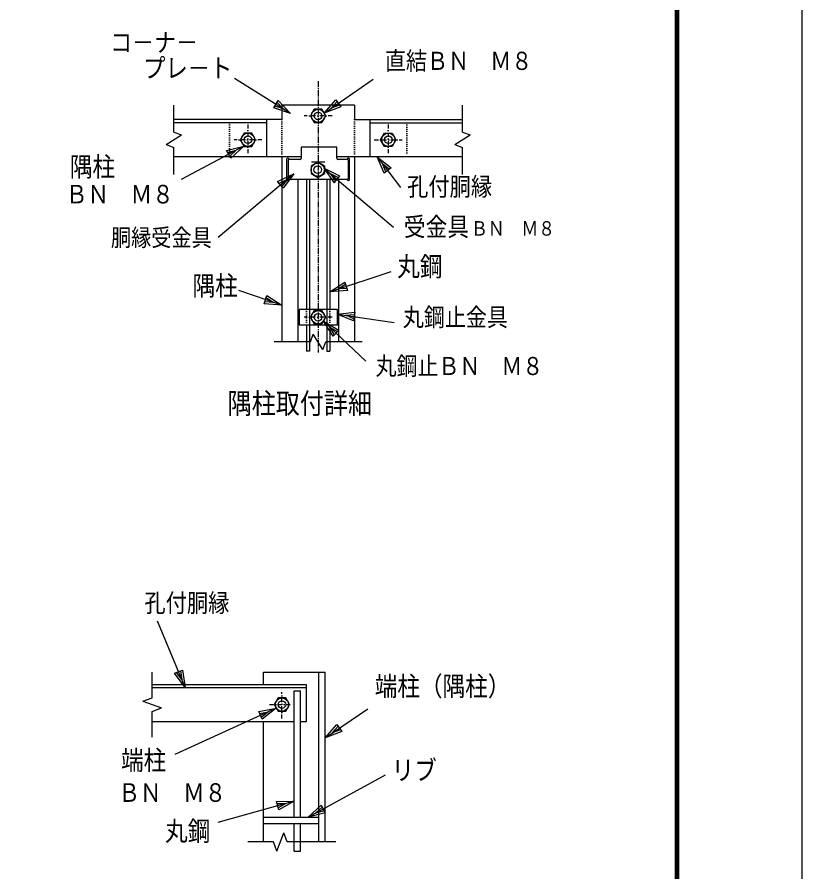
# Model space of a CAD drawing. Units: millimetres, scale not verified. Extents: x -4455 to 4455, y -3150 to 3150.
# Drawn here: x 2549 to 4455, y -447 to 1630 of the extents above; entities that cross this region are included whole.
import ezdxf
from ezdxf.enums import TextEntityAlignment as Align

# ---------------------------------------------------------------- set-up
doc = ezdxf.new("R2010")
doc.units = ezdxf.units.MM
doc.header["$LTSCALE"] = 20
for name, pattern in [('USER1', [1.125, 0.75, -0.125, 0.125, -0.125]), ('USER2', [1.01, 0.5, -0.25, 0.01, -0.25]), ('USER3', [0.26, 0.01, -0.25])]:
    doc.linetypes.add(name, pattern=pattern)
for name, color, linetype, lineweight in [('0-0_1', 7, 'Continuous', 25), ('0-2_0', 7, 'Continuous', 25), ('0-6_WAKU', 7, 'Continuous', 25)]:
    doc.layers.add(name, color=color, linetype=linetype, lineweight=lineweight)
doc.styles.add('ＭＳ ゴシック', font='')
doc.styles.get('ＭＳ ゴシック').set_extended_font_data('MS Gothic')

# ---------------------------------------------------------------- blocks, each defined once
blk = doc.blocks.new('C0')
at = {"layer": '0-0_1', "color": 4}
blk.add_line((149239.8, 63312.4), (147893.2, 66544.7), dxfattribs=at)
blk.add_lwpolyline([(149110.6, 64168.6), (149239.8, 63312.4), (148722.9, 64007.1)], close=True, dxfattribs=at)
blk.add_lwpolyline([(149013.7, 64128.2), (149078.3, 63700.1), (148819.8, 64047.5)], dxfattribs=at)
blk = doc.blocks.new('C1')
at = {"layer": '0-0_1', "color": 4}
blk.add_line((155209.2, 57012.4), (158967.7, 59078.5), dxfattribs=at)
blk.add_lwpolyline([(156046.5, 57233.1), (155209.2, 57012.4), (155844.1, 57601.1)], close=True, dxfattribs=at)
blk.add_lwpolyline([(155995.9, 57325.1), (155577.3, 57214.8), (155894.7, 57509.1)], dxfattribs=at)
blk = doc.blocks.new('C2')
at = {"layer": '0-0_1', "color": 4}
blk.add_line((154537.7, 57803.2), (150827.6, 56757.6), dxfattribs=at)
blk.add_lwpolyline([(153672.3, 57777.5), (154537.7, 57803.2), (153786.2, 57373.2)], close=True, dxfattribs=at)
blk.add_lwpolyline([(153700.8, 57676.4), (154133.5, 57689.3), (153757.7, 57474.3)], dxfattribs=at)
blk = doc.blocks.new('C3')
at = {"layer": '0-0_1', "color": 4}
blk.add_line((153663.4, 62317.5), (148739.3, 60062.2), dxfattribs=at)
blk.add_lwpolyline([(152812.2, 62158.7), (153663.4, 62317.5), (152987.1, 61776.8)], close=True, dxfattribs=at)
blk.add_lwpolyline([(152855.9, 62063.2), (153281.5, 62142.6), (152943.4, 61872.3)], dxfattribs=at)
blk = doc.blocks.new('C9')
at = {"layer": '0-0_1', "color": 4}
blk.add_line((156037.7, 60874.7), (158113.3, 62287.1), dxfattribs=at)
blk.add_lwpolyline([(156850.4, 61173.6), (156037.7, 60874.7), (156614.1, 61520.9)], close=True, dxfattribs=at)
blk.add_lwpolyline([(156791.3, 61260.4), (156385, 61111), (156673.1, 61434.1)], dxfattribs=at)
blk = doc.blocks.new('C67')
at = {"layer": '0-0_1', "color": 4}
blk.add_line((147929, 89326), (145433.4, 86952.5), dxfattribs=at)
blk.add_lwpolyline([(147175.6, 88899.2), (147929, 89326), (147465.1, 88594.9)], close=True, dxfattribs=at)
blk.add_lwpolyline([(147248, 88823.2), (147624.7, 89036.5), (147392.7, 88671)], dxfattribs=at)
blk = doc.blocks.new('C68')
at = {"layer": '0-0_1', "color": 4}
blk.add_line((150198, 90916.6), (147478.4, 92614), dxfattribs=at)
blk.add_lwpolyline([(149596.6, 91539.5), (150198, 90916.6), (149374.2, 91183.2)], close=True, dxfattribs=at)
blk.add_lwpolyline([(149541, 91450.4), (149841.7, 91138.9), (149429.8, 91272.2)], dxfattribs=at)
blk = doc.blocks.new('C61')
at = {"layer": '0-0_1', "color": 4}
blk.add_line((151826.1, 90932.7), (154214.1, 92582.3), dxfattribs=at)
blk.add_lwpolyline([(152636.6, 91237.4), (151826.1, 90932.7), (152397.9, 91582.9)], close=True, dxfattribs=at)
blk.add_lwpolyline([(152576.9, 91323.8), (152171.7, 91171.4), (152457.6, 91496.6)], dxfattribs=at)
blk = doc.blocks.new('C65')
at = {"layer": '0-0_1', "color": 4}
blk.add_line((151790.7, 80814.7), (154604.2, 80500.2), dxfattribs=at)
blk.add_lwpolyline([(152602.2, 80512.7), (151790.7, 80814.7), (152648.9, 80930.1)], close=True, dxfattribs=at)
blk.add_lwpolyline([(152613.9, 80617), (152208.1, 80768.1), (152637.2, 80825.7)], dxfattribs=at)
blk = doc.blocks.new('C64')
at = {"layer": '0-0_1', "color": 4}
blk.add_line((152432.7, 81393.2), (154867.7, 82777.5), dxfattribs=at)
blk.add_lwpolyline([(153266.7, 81625.8), (152432.7, 81393.2), (153059.1, 81990.9)], close=True, dxfattribs=at)
blk.add_lwpolyline([(153214.8, 81717), (152797.8, 81600.8), (153111, 81899.6)], dxfattribs=at)
blk = doc.blocks.new('C62')
at = {"layer": '0-0_1', "color": 4}
blk.add_line((154403.9, 88812.4), (155542.3, 87321.5), dxfattribs=at)
blk.add_lwpolyline([(154746.8, 88017.4), (154403.9, 88812.4), (155080.6, 88272.3)], close=True, dxfattribs=at)
blk.add_lwpolyline([(154830.2, 88081.1), (154658.8, 88478.6), (154997.1, 88208.5)], dxfattribs=at)
blk = doc.blocks.new('C66')
at = {"layer": '0-0_1', "color": 4}
blk.add_line((149771.7, 81596.7), (147678.7, 82303.1), dxfattribs=at)
blk.add_lwpolyline([(149042.9, 82064.3), (149771.7, 81596.7), (148908.6, 81666.3)], close=True, dxfattribs=at)
blk.add_lwpolyline([(149009.3, 81964.8), (149373.7, 81731), (148942.2, 81765.8)], dxfattribs=at)
blk = doc.blocks.new('C63')
at = {"layer": '0-0_1', "color": 4}
blk.add_line((152102.2, 84612), (155089.1, 85592.4), dxfattribs=at)
blk.add_lwpolyline([(152965.8, 84674.4), (152102.2, 84612), (152834.8, 85073.5)], close=True, dxfattribs=at)
blk.add_lwpolyline([(152933, 84774.2), (152501.2, 84742.9), (152867.5, 84973.7)], dxfattribs=at)

msp = doc.modelspace()

# ---------------------------------------------------------------- linework, layer by layer
at = {"layer": '0-0_1', "color": 4, "linetype": 'USER1'}
msp.add_line((3280.09, 1474.4), (3280.09, 815.05), dxfattribs=at)
at = {"layer": '0-0_1', "color": 4}
for p, q in [((2929.55, 1350.39), (2929.55, 1415.89)), ((3630.63, 1350.39), (3630.63, 1415.89)), ((2929.55, 1350.39), (2948.17, 1343.61)), ((3630.63, 1350.39), (3649.25, 1343.61)), ((2910.92, 1319.92), (2948.17, 1343.61)), ((3612, 1319.92), (3649.25, 1343.61)), ((2910.92, 1319.92), (2929.55, 1313.14)), ((2929.55, 1247.64), (2929.55, 1313.14)), ((3612, 1319.92), (3630.63, 1313.14)), ((3630.63, 1247.64), (3630.63, 1313.14)), ((3220.73, 1248.93), (3037.06, 1093.84)), ((3181.86, 1229.86), (3220.73, 1248.93)), ((3220.73, 1248.93), (3195.41, 1213.82)), ((3293.73, 1262.32), (3462.8, 1119.56)), ((3195.41, 1213.82), (3181.86, 1229.86)), ((3185.25, 1225.85), (3204.68, 1235.39)), ((3204.68, 1235.39), (3192.02, 1217.83)), ((3319.05, 1227.2), (3332.6, 1243.25)), ((3261.46, 840.51), (3268.24, 859.13)), ((3291.93, 821.89), (3268.24, 859.13)), ((3261.46, 840.51), (3173.42, 840.51)), ((3291.93, 821.89), (3298.71, 840.51)), ((3386.75, 840.51), (3298.71, 840.51)), ((2877.13, -24.24), (2877.13, 38.14)), ((2854.63, -32.43), (2877.13, -24.24)), ((2854.63, -32.43), (2899.63, -48.8)), ((2877.13, -56.99), (2899.63, -48.8)), ((2877.13, -119.36), (2877.13, -56.99)), ((3180.19, -396.86), (3196.57, -351.86)), ((3204.76, -374.36), (3196.57, -351.86)), ((3172, -374.36), (3109.63, -374.36)), ((3180.19, -396.86), (3172, -374.36)), ((3323.22, -374.36), (3204.76, -374.36))]:
    msp.add_line(p, q, dxfattribs=at)
at = {"layer": '0-0_1'}
for p, q in [((3368.13, 1415.89), (3192.05, 1415.89)), ((3192.05, 1415.89), (3192.05, 1380.51)), ((3368.12, 1415.89), (3368.12, 1380.51)), ((3368.13, 1415.89), (3368.13, 1380.51)), ((3270.77, 1405.83), (3261.46, 1389.7)), ((3289.4, 1405.83), (3270.77, 1405.83)), ((3192.05, 1380.51), (2929.54, 1380.51)), ((3154.55, 1373.01), (2929.55, 1373.01)), ((3154.55, 1380.51), (3154.54, 1290.51)), ((3261.46, 1389.7), (3270.77, 1373.58)), ((3270.77, 1373.58), (3289.4, 1373.58)), ((3368.12, 1380.51), (3630.63, 1380.51)), ((3405.62, 1380.51), (3405.63, 1290.51)), ((3405.62, 1373.01), (3630.63, 1373.01)), ((3100.23, 1347.89), (3090.92, 1331.76)), ((3090.92, 1331.76), (3100.23, 1315.63)), ((3118.86, 1347.89), (3100.23, 1347.89)), ((3432, 1331.76), (3441.31, 1347.89)), ((3441.31, 1315.63), (3432, 1331.76)), ((3441.31, 1347.89), (3459.94, 1347.89)), ((3459.94, 1347.89), (3469.25, 1331.76)), ((3469.25, 1331.76), (3459.94, 1315.63)), ((3100.23, 1315.63), (3118.86, 1315.63)), ((3459.94, 1315.63), (3441.31, 1315.63)), ((3239.19, 1290.51), (2929.55, 1290.51)), ((3192.04, 1290.51), (3192.05, 840.51)), ((3630.63, 1290.51), (3325.61, 1290.51)), ((3368.13, 1290.51), (3368.13, 840.51)), ((3279.14, 1277.53), (3263.01, 1268.22)), ((3295.26, 1268.22), (3279.14, 1277.53)), ((3263.01, 1249.59), (3279.14, 1240.28)), ((3279.14, 1240.28), (3295.26, 1249.59)), ((3230.61, 1235.78), (3230.61, 840.51)), ((3251.6, 1235.78), (3251.6, 919.55)), ((3259.1, 1235.78), (3259.1, 818.01)), ((3301.07, 1235.78), (3301.07, 818.01)), ((3308.57, 1235.78), (3308.57, 919.55)), ((3329.56, 1235.78), (3329.56, 840.51)), ((3326.46, 919.55), (3233.71, 919.55)), ((3233.71, 919.55), (3233.71, 881.47)), ((3270.77, 916.64), (3261.46, 900.51)), ((3289.4, 916.64), (3270.77, 916.64)), ((3326.46, 919.55), (3326.46, 881.47)), ((3261.46, 900.51), (3270.77, 884.38)), ((3326.46, 881.47), (3233.71, 881.47)), ((3251.6, 881.47), (3251.6, 818.01)), ((3270.77, 884.38), (3289.4, 884.38)), ((3308.57, 881.47), (3308.57, 818.01)), ((3259.1, 818.01), (3251.6, 818.01)), ((3301.07, 818.01), (3308.57, 818.01)), ((3147.13, 8.14), (3147.13, 38.14)), ((3147.13, 38.14), (3297.13, 38.14)), ((3282.13, -374.36), (3282.13, 38.14)), ((3297.13, -374.36), (3297.13, 38.14)), ((2877.13, 8.14), (3252.13, 8.14)), ((2877.13, 0.64), (3252.13, 0.64)), ((3252.13, -81.86), (3252.13, 8.14)), ((3237.13, -314.36), (3237.13, -6.86)), ((2877.13, -81.86), (3222.13, -81.86)), ((3147.13, -374.36), (3147.13, -81.86)), ((3237.13, -81.86), (3252.13, -81.86)), ((3147.13, -314.36), (3282.13, -314.36)), ((3147.13, -329.36), (3282.13, -329.36)), ((3222.13, -396.86), (3222.13, -329.37)), ((3237.13, -396.86), (3237.13, -329.37)), ((3222.13, -396.86), (3237.13, -396.86))]:
    msp.add_line(p, q, dxfattribs=at)
at = {"layer": '0-0_1', "linetype": 'USER3'}
for p, q in [((3064.54, 1373.01), (3064.55, 1290.51)), ((3192.05, 1380.51), (3192.04, 1290.51)), ((3368.12, 1380.51), (3368.13, 1290.51)), ((3495.63, 1373.01), (3495.62, 1290.51)), ((3251.6, 919.55), (3251.6, 881.47)), ((3308.57, 919.55), (3308.57, 881.47))]:
    msp.add_line(p, q, dxfattribs=at)
at = {"layer": '0-0_1', "color": 4, "linetype": 'USER2'}
for p, q in [((3314.32, 1389.7), (3246.37, 1389.7)), ((3109.55, 1369.03), (3109.55, 1298.7)), ((3450.63, 1369.03), (3450.63, 1298.7)), ((3143.78, 1331.76), (3075.83, 1331.76)), ((3416.39, 1331.76), (3484.34, 1331.76)), ((3314.32, 900.51), (3246.37, 900.51)), ((3192.13, -74.7), (3192.13, -10.61)), ((3162.13, -40.61), (3222.13, -40.61))]:
    msp.add_line(p, q, dxfattribs=at)
at = {"layer": '0-0_1'}
for points in [[(3289.4, 1373.58), (3298.71, 1389.7), (3289.4, 1405.83)], [(3118.86, 1315.63), (3128.17, 1331.76), (3118.86, 1347.89)], [(3289.4, 884.38), (3298.71, 900.51), (3289.4, 916.64)], [(3222.13, -314.36), (3222.13, -6.86), (3237.13, -6.86)]]:
    msp.add_lwpolyline(points, dxfattribs=at)
at = {"layer": '0-0_1', "color": 4}
for points in [[(3332.6, 1243.25), (3293.73, 1262.32), (3319.05, 1227.2)], [(3329.21, 1239.24), (3309.78, 1248.77), (3322.44, 1231.22)]]:
    msp.add_lwpolyline(points, dxfattribs=at)
at = {"layer": '0-0_1'}
msp.add_lwpolyline([(3210.75, -40.61), (3201.44, -24.49), (3182.82, -24.49), (3173.5, -40.61), (3182.82, -56.74), (3201.44, -56.74)], close=True, dxfattribs=at)
for centre, radius in [((3280.09, 1389.7), 16.13), ((3280.09, 1389.7), 9.31), ((3109.55, 1331.76), 16.13), ((3109.55, 1331.76), 9.31), ((3450.63, 1331.76), 16.13), ((3450.63, 1331.76), 9.31), ((3279.14, 1258.9), 16.13), ((3279.14, 1258.9), 9.31), ((3280.09, 900.51), 16.13), ((3280.09, 900.51), 9.31), ((3192.13, -40.62), 16.13), ((3192.13, -40.61), 9.31)]:
    msp.add_circle(centre, radius, dxfattribs=at)
at = {"layer": '0-2_0'}
for p, q in [((3239.19, 1313.85), (3239.19, 1286.72)), ((3325.61, 1313.85), (3239.19, 1313.85)), ((3325.61, 1286.72), (3325.61, 1313.85)), ((3204.17, 1234.65), (3204.17, 1285.04)), ((3206.9, 1287.04), (3206.17, 1287.04)), ((3206.17, 1287.04), (3206.9, 1287.04)), ((3207.38, 1281.72), (3207.38, 1237.78)), ((3208.9, 1283.72), (3208.9, 1285.04)), ((3236.19, 1283.72), (3209.38, 1283.72)), ((3263.01, 1268.22), (3263.01, 1249.59)), ((3264.35, 1278.27), (3296.17, 1278.27)), ((3264.35, 1278.27), (3264.35, 1278.22)), ((3264.35, 1278.22), (3296.17, 1278.22)), ((3295.26, 1268.22), (3295.26, 1249.59)), ((3296.17, 1278.27), (3296.17, 1278.22)), ((3351.25, 1283.72), (3328.61, 1283.72)), ((3351.25, 1283.67), (3351.25, 1283.72)), ((3351.27, 1283.72), (3351.27, 1285.04)), ((3352.8, 1281.72), (3352.8, 1237.78)), ((3353.27, 1287.04), (3354, 1287.04)), ((3354, 1287.04), (3353.27, 1287.04)), ((3356, 1234.65), (3356, 1285.04)), ((3206.15, 1232.93), (3206.9, 1232.93)), ((3208.9, 1234.93), (3208.9, 1235.78)), ((3209.38, 1235.78), (3351.25, 1235.78)), ((3351.25, 1235.78), (3351.25, 1235.83)), ((3351.27, 1234.93), (3351.27, 1235.78)), ((3354.02, 1232.93), (3353.27, 1232.93))]:
    msp.add_line(p, q, dxfattribs=at)
for centre, radius, start, end in [((3206.17, 1285.04), 2, 90, 180), ((3206.9, 1285.04), 2, 0, 90), ((3209.38, 1281.72), 2, 90, 180), ((3236.19, 1286.72), 3, 270, 0), ((3328.61, 1286.72), 3, 180, 270), ((3350.8, 1281.72), 2, 0, 90), ((3353.27, 1285.04), 2, 90, 180), ((3354, 1285.04), 2, 0, 90), ((3206.15, 1234.93), 2, 188.18645, 270), ((3206.9, 1234.93), 2, 270, 0), ((3209.38, 1237.78), 2, 180, 270), ((3350.8, 1237.78), 2, 270, 0), ((3353.27, 1234.93), 2, 180, 270), ((3354.02, 1234.93), 2, 270, 351.81355)]:
    msp.add_arc(centre, radius, start, end, dxfattribs=at)
at = {"layer": '0-6_WAKU', "color": 3}
msp.add_lwpolyline([(-4454.94, 3149.85), (4455.06, 3149.85), (4455.06, -3150.15), (-4454.94, -3150.15)], close=True, dxfattribs=at)
at = {"layer": '0-6_WAKU'}
for points in [[(-4154.94, 2962.35), (4155.06, 2962.35), (4155.06, -2962.65), (-4154.94, -2962.65)], [(-4153.07, 2960.48), (4153.18, 2960.48), (4153.18, -2960.77), (-4153.07, -2960.77)], [(-4151.19, 2958.6), (4151.31, 2958.6), (4151.31, -2958.9), (-4151.19, -2958.9)], [(-4149.32, 2956.73), (4149.43, 2956.73), (4149.43, -2957.02), (-4149.32, -2957.02)], [(-4147.44, 2954.85), (4147.56, 2954.85), (4147.56, -2955.15), (-4147.44, -2955.15)]]:
    msp.add_lwpolyline(points, close=True, dxfattribs=at)

# ---------------------------------------------------------------- block references
at = {"layer": '0-2_0', "xscale": 0.05, "yscale": 0.05}
for name, p in [('C68', (-4296.54, -3150.11)), ('C61', (-4296.54, -3150.11)), ('C62', (-4296.54, -3150.11)), ('C63', (-4296.54, -3268.02)), ('C66', (-4296.54, -3150.11)), ('C0', (-4504.76, -3164.99)), ('C3', (-4504.76, -3164.99)), ('C9', (-4504.76, -3164.99)), ('C1', (-4504.76, -3164.99)), ('C2', (-4504.76, -3164.99))]:
    msp.add_blockref(name, p, dxfattribs=at)
for name, p, rotation in [('C67', (-5223.75, -1001.55), 344.43451), ('C64', (-5188.18, 2376.58), 322.11462), ('C65', (-5200.06, 2230.98), 323.00048)]:
    msp.add_blockref(name, p, dxfattribs=dict(at, rotation=rotation))

# ---------------------------------------------------------------- texts
at = {"layer": '0-0_1', "color": 4, "style": 'ＭＳ ゴシック', "width": 0.85}
for s, height, p in [('コ－ナ－', 45.92, (2775.19, 1531.44)), ('直結ＢＮ\u3000Ｍ８', 44.13, (3442.23, 1488.02)), ('プレ－ト', 46.63, (2855.3, 1468.58)), ('隅柱', 47.36, (2677.16, 1228.27)), ('孔付胴縁', 44.57, (3496.08, 1182.2)), ('ＢＮ\u3000Ｍ８', 45.16, (2667.67, 1163.33)), ('受金具', 45.45, (3488.51, 1083.9)), ('胴縁受金具', 42.29, (2776.85, 1060.25)), ('ＢＮ\u3000Ｍ８', 35.18, (3651.55, 1088.13)), ('丸鋼', 47.36, (3472.27, 985.74)), ('隅柱', 47.36, (2975.1, 939.19)), ('丸鋼止金具', 44.05, (3485.86, 865.42)), ('丸鋼止ＢＮ\u3000Ｍ８', 43.92, (3419.6, 746.84)), ('隅柱取付詳細', 50.44, (3060.21, 650.81)), ('孔付胴縁', 44.57, (2858.03, 170.8)), ('端柱（隅柱）', 47.36, (3417.62, -33.81)), ('端柱', 47.36, (2801.38, -213.56)), ('リブ', 47.36, (3458.64, -237.91)), ('ＢＮ\u3000Ｍ８', 45.16, (2795.12, -290.41)), ('丸鋼', 47.36, (2908.41, -385.71))]:
    msp.add_text(s, height=height, dxfattribs=at).set_placement(p, align=Align.BOTTOM_LEFT)

doc.saveas('drawing.dxf')
